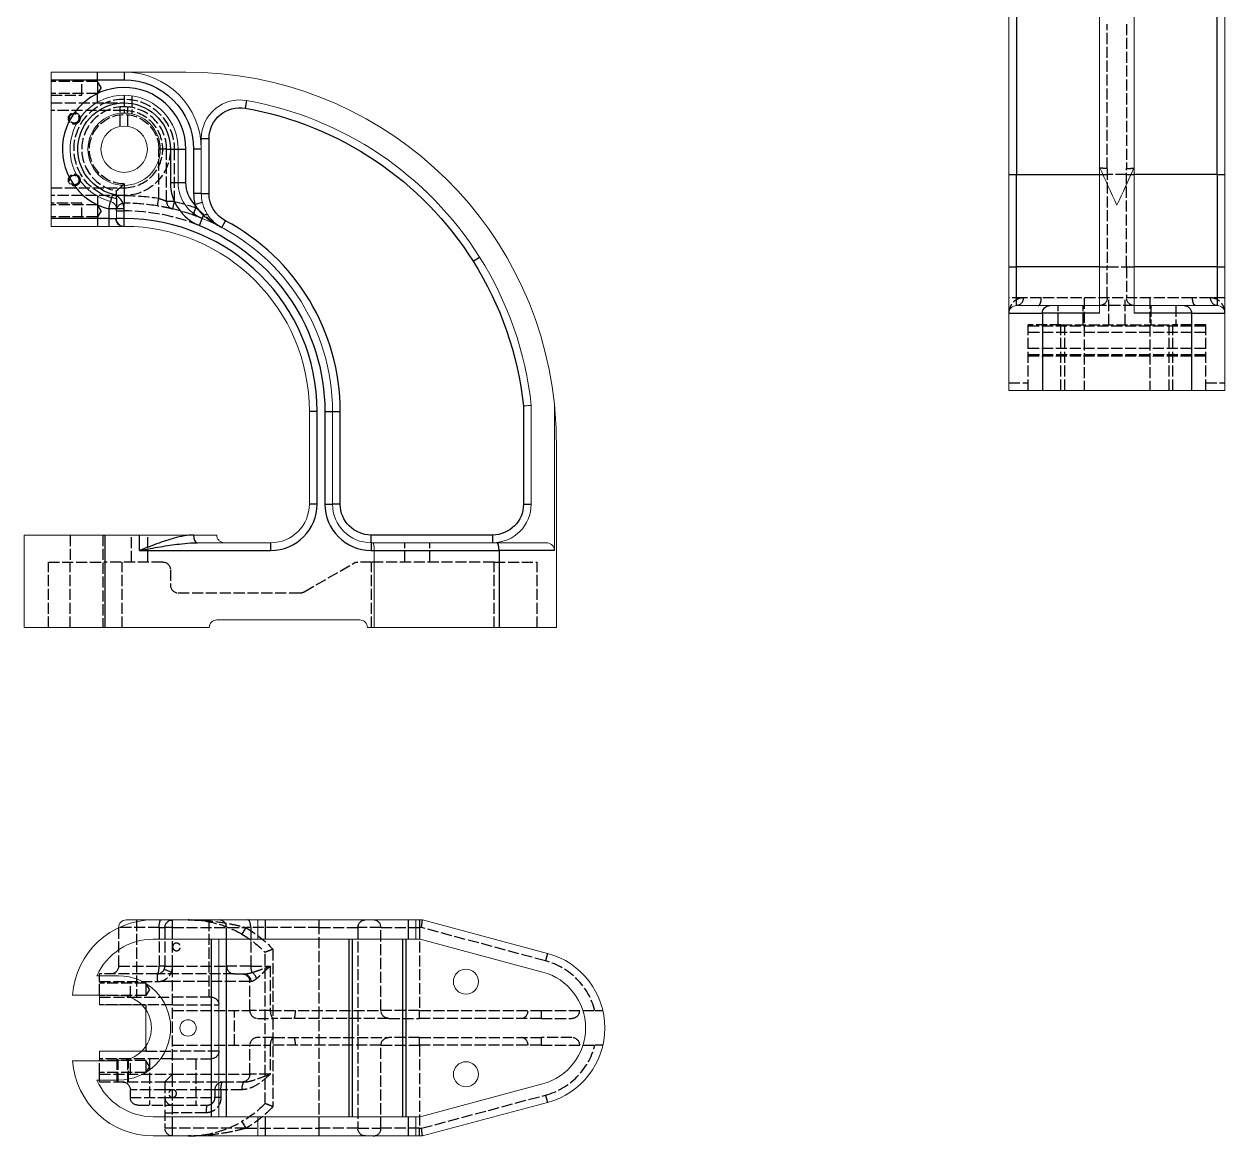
# Model space of a CAD drawing. Header units: millimetres. Extents: x -89 to 443, y 142 to 851.
# Drawn here: x -51.1 to 443, y 141.7 to 599.2 of the extents above; entities that cross this region are included whole.
import ezdxf

# ---------------------------------------------------------------- set-up
doc = ezdxf.new("R2010")
doc.units = ezdxf.units.MM
doc.linetypes.add('Dashed', pattern=[5.7, 4.56, -1.14])
doc.layers.add('Hidden (ANSI)', color=7, linetype='Dashed')
doc.layers.add('Visible Narrow (ANSI)', color=7, linetype='Continuous')
doc.layers.add('Hidden Narrow (ANSI)', color=7, linetype='Dashed', lineweight=25)
doc.layers.add('Visible (ANSI)', color=7, linetype='Continuous', lineweight=5)

msp = doc.modelspace()

# ---------------------------------------------------------------- linework, layer by layer
at = {"layer": 'Hidden (ANSI)'}
for p, q in [((394.57, 539.65), (394.57, 599.18)), ((402.49, 599.18), (402.49, 539.65)), ((-20.87, 575.56), (-20.87, 579.42)), ((-20.87, 575.56), (-39.97, 575.56)), ((-27.27, 569.89), (-27.27, 576.24)), ((-20.87, 575.56), (-20.87, 570.58)), ((-19.37, 573.07), (-20.87, 575.56)), ((-20.87, 570.58), (-39.97, 570.58)), ((-19.37, 573.07), (-20.87, 570.58)), ((-20.87, 566.72), (-20.87, 570.58)), ((-9.89, 569.89), (-9.89, 562.55)), ((-6.72, 569.66), (-6.72, 562.2)), ((-39.97, 566.72), (-9.89, 566.72)), ((-11.48, 557.07), (-11.48, 565.05)), ((-8.31, 557.07), (-8.31, 565.05)), ((7.56, 526.19), (7.56, 547.67)), ((394.57, 539.65), (394.57, 499.2)), ((402.49, 499.2), (402.49, 539.65)), ((-9.89, 528.62), (-39.97, 528.62)), ((-20.87, 524.76), (-39.97, 524.76)), ((-27.27, 519.09), (-27.27, 525.44)), ((-20.87, 528.62), (-20.87, 524.76)), ((-20.87, 524.76), (-20.87, 519.78)), ((-19.37, 522.27), (-20.87, 524.76)), ((-13.07, 527.29), (-13.07, 523.07)), ((-20.87, 519.78), (-39.97, 519.78)), ((-19.37, 522.27), (-20.87, 519.78)), ((-20.87, 519.78), (-20.87, 515.92)), ((394.57, 486.5), (394.57, 499.2)), ((402.49, 499.2), (402.49, 486.5)), ((360, 486.5), (354.08, 486.5)), ((367.42, 486.5), (360, 486.5)), ((429.64, 486.5), (367.42, 486.5)), ((385.03, 486.5), (385.03, 448.4)), ((395.16, 475.39), (395.16, 486.5)), ((401.89, 475.39), (401.89, 486.5)), ((412.02, 486.5), (412.02, 448.4)), ((437.05, 486.5), (429.64, 486.5)), ((442.98, 486.5), (437.05, 486.5)), ((374.32, 475.39), (374.32, 483.32)), ((384.63, 475.39), (384.63, 483.32)), ((405.67, 483.32), (391.39, 483.32)), ((412.42, 483.32), (412.42, 475.39)), ((422.73, 483.32), (422.73, 475.39)), ((362, 448.4), (362, 475.39)), ((375.51, 475.39), (362, 475.39)), ((375.51, 475.39), (421.54, 475.39)), ((377.11, 448.4), (377.11, 475.39)), ((419.95, 448.4), (419.95, 475.39)), ((435.05, 475.39), (421.54, 475.39)), ((435.05, 448.4), (435.05, 475.39)), ((362, 462.7), (435.05, 462.7)), ((354.08, 451.57), (362, 451.57)), ((435.05, 451.57), (442.98, 451.57)), ((-18.62, 388.92), (-18.62, 350.82)), ((-6.91, 377.81), (-6.91, 388.92)), ((-0.18, 377.81), (-0.18, 388.92)), ((105.6, 377.81), (105.6, 385.74)), ((115.91, 377.81), (115.91, 385.74)), ((-41.06, 377.81), (-17.84, 377.81)), ((-41.06, 350.82), (-41.06, 377.81)), ((5.98, 377.81), (-17.84, 377.81)), ((-10.7, 350.82), (-10.7, 377.81)), ((64.14, 365.54), (84.64, 377.38)), ((91.9, 377.81), (86.23, 377.81)), ((91.9, 350.82), (91.9, 377.81)), ((142.32, 377.81), (91.9, 377.81)), ((142.32, 377.81), (159.98, 377.81)), ((159.98, 350.82), (159.98, 377.81)), ((9.16, 374.63), (9.16, 368.29)), ((12.33, 365.12), (62.56, 365.12)), ((-12.18, 227.34), (-12.18, 211.5)), ((-4.83, 230.55), (-4.83, 198.8)), ((6.87, 227.38), (6.87, 211.5)), ((24.93, 230.55), (24.93, 198.8)), ((32.27, 222.63), (32.27, 227.38)), ((86.25, 227.38), (86.25, 144.83)), ((95.77, 193.24), (95.77, 227.38)), ((112.46, 227.38), (112.88, 230.55)), ((48.15, 154.99), (48.15, 217.21)), ((3.7, 208.33), (-20.02, 208.33)), ((-20.02, 205.15), (-20.02, 208.33)), ((35.45, 208.33), (3.7, 208.33)), ((35.45, 208.33), (39.18, 208.33)), ((-20.02, 199.6), (-20.02, 205.15)), ((-0.92, 204.47), (-20.02, 204.47)), ((-7.32, 198.8), (-7.32, 205.15)), ((-0.92, 204.47), (-0.92, 199.49)), ((0.57, 201.98), (-0.92, 204.47)), ((41.8, 193.24), (41.8, 205.15)), ((-0.92, 199.49), (-20.02, 199.49)), ((-7.32, 198.8), (10.05, 198.8)), ((0.57, 201.98), (-0.92, 199.49)), ((25.92, 198.8), (10.05, 198.8)), ((-2.59, 195.6), (-0.92, 195.6)), ((-0.92, 195.6), (-0.92, 193.55)), ((10.05, 193.24), (41.8, 193.24)), ((161.64, 193.24), (183.77, 193.24)), ((44.97, 190.06), (51.72, 190.06)), ((98.95, 190.06), (51.72, 190.06)), ((98.95, 190.06), (111.65, 190.06)), ((161.64, 190.06), (111.65, 190.06)), ((161.64, 190.06), (174.34, 190.06)), ((-0.92, 178.65), (-0.92, 176.58)), ((10.05, 178.96), (41.8, 178.96)), ((41.8, 167.05), (41.8, 178.96)), ((51.72, 182.14), (44.97, 182.14)), ((51.72, 182.14), (98.95, 182.14)), ((95.77, 144.83), (95.77, 178.96)), ((111.65, 182.14), (98.95, 182.14)), ((111.65, 182.14), (161.64, 182.14)), ((174.34, 182.14), (161.64, 182.14)), ((161.64, 178.96), (183.77, 178.96)), ((-12.48, 173.4), (-12.48, 163.88)), ((-8.52, 173.4), (-8.52, 163.88)), ((10.05, 173.4), (-7.32, 173.4)), ((-7.32, 167.05), (-7.32, 173.4)), ((-0.92, 176.58), (-2.62, 176.58)), ((0.51, 173.4), (0.51, 154.35)), ((10.05, 173.4), (25.92, 173.4)), ((19.59, 173.4), (19.59, 154.35)), ((-0.92, 172.72), (-20.02, 172.72)), ((-20.02, 167.05), (-20.02, 172.61)), ((-0.92, 172.72), (-0.92, 167.74)), ((0.57, 170.23), (-0.92, 172.72)), ((0.57, 170.23), (-0.92, 167.74)), ((-0.92, 167.74), (-20.02, 167.74)), ((-20.02, 163.88), (-20.02, 167.05)), ((-20.02, 163.88), (6.87, 163.88)), ((10.05, 167.05), (6.87, 163.88)), ((6.87, 163.88), (6.87, 144.83)), ((6.87, 163.88), (30.67, 163.88)), ((30.67, 163.88), (39.56, 163.88)), ((-7.4, 160.7), (-7.4, 157.53)), ((27.5, 157.53), (27.5, 160.7)), ((-4.23, 154.35), (10.05, 154.35)), ((10.05, 154.35), (24.32, 154.35)), ((112.88, 141.65), (112.46, 144.83))]:
    msp.add_line(p, q, dxfattribs=at)
for centre in [(-30.44, 560.37), (-30.44, 534.97)]:
    msp.add_circle(centre, 1.98, dxfattribs=at)
for centre, radius, start, end in [((-9.89, 547.67), 17.45, 90, 259.5166), ((-9.89, 547.67), 17.45, 0, 90), ((-9.89, 439.72), 85.72, 80.7599, 90), ((10.73, 526.19), 3.17, 180, 256.5852), ((-9.89, 439.72), 85.72, 70.615, 76.5852), ((12.33, 368.29), 3.17, 180, 270), ((62.56, 368.29), 3.17, 270, 300), ((29.1, 227.38), 3.18, 0, 90), ((92.6, 227.38), 3.17, 0, 90), ((3.7, 211.5), 3.17, 270, 336.9361), ((3.7, 211.5), 3.17, 336.9361, 0), ((35.45, 211.5), 3.18, 180, 270), ((44.97, 193.24), 3.17, 180, 270), ((174.34, 193.24), 3.17, 270, 0), ((44.97, 178.96), 3.18, 90, 180), ((174.34, 178.96), 3.18, 0, 90), ((10.05, 157.53), 3.17, 180, 270), ((92.6, 144.83), 3.18, 270, 0)]:
    msp.add_arc(centre, radius, start, end, dxfattribs=at)
at = {"layer": 'Hidden (ANSI)', "extrusion": (0, 0, -1)}
for centre, radius, start, end in [((9.89, 547.67), 19.05, 180, 270), ((9.89, 522.27), 3.17, 0, 90), ((-391.39, 486.5), 3.17, 180, 270), ((-405.67, 486.5), 3.18, 270, 0), ((-5.98, 374.63), 3.17, 90, 180), ((-86.23, 374.63), 3.17, 60, 90), ((-10.05, 227.38), 3.17, 0, 90), ((-89.42, 227.38), 3.17, 0, 90), ((-16.4, 186.1), 44.45, 119.9264, 135.5847), ((15.35, 211.5), 3.17, 180, 270), ((-38.62, 205.15), 3.18, 90, 180), ((-25.92, 195.63), 3.17, 90, 180), ((-98.95, 193.24), 3.18, 270, 360), ((-98.95, 178.96), 3.18, 0, 90), ((-25.92, 176.58), 3.17, 180, 270), ((10.58, 160.7), 3.17, 90, 180), ((-30.67, 160.7), 3.17, 0, 90), ((-38.62, 167.05), 3.17, 180, 270), ((4.23, 157.53), 3.17, 270, 0), ((-16.4, 186.1), 44.45, 224.4153, 240.0736), ((-10.05, 144.83), 3.17, 270, 0), ((-89.42, 144.83), 3.18, 270, 360)]:
    msp.add_arc(centre, radius, start, end, dxfattribs=at)
at = {"layer": 'Hidden (ANSI)'}
for points, knots in [([(394.57, 539.65), (394.57, 539.65), (394.57, 539.65), (394.57, 539.66), (394.54, 539.67), (394.46, 539.69), (394.39, 539.7), (394.15, 539.73), (393.91, 539.75), (393.32, 539.78), (392.98, 539.79), (392.21, 539.81), (391.8, 539.82), (391.39, 539.82)], [-0.5003496, -0.5003496, -0.5003496, -0.5003496, -0.499535, -0.499535, -0.4357447, -0.4357447, -0.3719619, -0.3719619, -0.2478212, -0.2478212, -0.1238643, -0.1238643, 0, 0, 0, 0]), ([(402.49, 539.65), (402.49, 539.65), (402.49, 539.65), (402.49, 539.66), (402.51, 539.67), (402.6, 539.69), (402.66, 539.7), (402.91, 539.73), (403.14, 539.75), (403.73, 539.78), (404.08, 539.79), (404.84, 539.81), (405.25, 539.82), (405.67, 539.82)], [-0.0008147, -0.0008147, -0.0008147, -0.0008147, 0, 0, 0.0637937, 0.0637937, 0.1275799, 0.1275799, 0.2517273, 0.2517273, 0.3756908, 0.3756908, 0.4995618, 0.4995618, 0.4995618, 0.4995618]), ([(-9.89, 533.39), (-9.9, 533.39), (-9.9, 533.38), (-9.96, 533.32), (-10.02, 533.26), (-10.17, 533.12), (-10.26, 533.03), (-10.66, 532.64), (-10.98, 532.34), (-11.59, 531.78), (-11.89, 531.52), (-12.36, 531.11), (-12.55, 530.95), (-12.84, 530.7), (-12.94, 530.61), (-13.05, 530.53), (-13.06, 530.52), (-13.07, 530.51)], [-0.5894239, -0.5894239, -0.5894239, -0.5894239, -0.5875107, -0.5875107, -0.563369, -0.563369, -0.5258142, -0.5258142, -0.3951937, -0.3951937, -0.2627816, -0.2627816, -0.1587218, -0.1587218, -0.0637775, -0.0637775, 0, 0, 0, 0]), ([(-13.07, 527.29), (-13.07, 527.69), (-13.07, 528.16), (-13.07, 528.89), (-13.07, 529.29), (-13.07, 529.85), (-13.07, 530.11), (-13.07, 530.42), (-13.07, 530.47), (-13.07, 530.51)], [0.4727132, 0.4727132, 0.4727132, 0.4727132, 0.5922503, 0.5922503, 0.7112389, 0.7112389, 0.8292214, 0.8292214, 0.9462005, 0.9462005, 0.9462005, 0.9462005]), ([(9.99, 523.1), (9.86, 523.14), (9.67, 523.18), (8.51, 523.45), (7.74, 523.61), (6.29, 523.9), (5.69, 524.02), (4.67, 524.2), (4.27, 524.27), (3.87, 524.33)], [0, 0, 0, 0, 0.355786, 0.355786, 0.676494, 0.676494, 0.876937, 0.876937, 1.002214, 1.002214, 1.002214, 1.002214]), ([(22.25, 519.19), (21.6, 519.45), (20.93, 519.71), (19.69, 520.18), (19.13, 520.38), (18.56, 520.58)], [-0.4163918, -0.4163918, -0.4163918, -0.4163918, -0.1866058, -0.1866058, 0, 0, 0, 0]), ([(366.15, 483.32), (366.15, 483.32), (366.15, 483.32), (366.25, 483.32), (366.34, 483.35), (366.52, 483.46), (366.61, 483.54), (366.85, 483.82), (366.98, 484.07), (367.2, 484.67), (367.28, 485.01), (367.39, 485.74), (367.42, 486.11), (367.42, 486.5)], [-0.0008579, -0.0008579, -0.0008579, -0.0008579, 0, 0, 0.0769876, 0.0769876, 0.1535582, 0.1535582, 0.2832408, 0.2832408, 0.4034061, 0.4034061, 0.5190462, 0.5190462, 0.5190462, 0.5190462]), ([(430.91, 483.32), (430.91, 483.32), (430.9, 483.32), (430.81, 483.32), (430.72, 483.35), (430.53, 483.46), (430.44, 483.54), (430.21, 483.82), (430.08, 484.07), (429.86, 484.67), (429.78, 485.01), (429.67, 485.74), (429.64, 486.11), (429.64, 486.5)], [-0.518613, -0.518613, -0.518613, -0.518613, -0.5177572, -0.5177572, -0.4409608, -0.4409608, -0.3645804, -0.3645804, -0.2352199, -0.2352199, -0.115353, -0.115353, 0, 0, 0, 0]), ([(38.58, 224.63), (37.71, 225.12), (36.82, 225.59), (34.5, 226.73), (33.04, 227.35), (29.22, 228.74), (26.83, 229.38), (21.75, 230.31), (19.07, 230.55), (16.4, 230.55)], [0, 0, 0, 0, 0.321579, 0.321579, 0.836105, 0.836105, 1.659347, 1.659347, 2.572631, 2.572631, 2.572631, 2.572631]), ([(10.05, 219.45), (10.05, 219.65), (10.09, 219.86), (10.25, 220.26), (10.37, 220.43), (10.66, 220.72), (10.83, 220.84), (11.23, 221), (11.44, 221.04), (11.84, 221.04), (12.05, 221), (12.44, 220.84), (12.62, 220.71), (12.9, 220.43), (13.02, 220.25), (13.18, 219.86), (13.22, 219.65), (13.22, 219.25), (13.18, 219.04), (13.02, 218.65), (12.9, 218.47), (12.62, 218.19), (12.44, 218.07), (12.05, 217.91), (11.84, 217.87), (11.44, 217.87), (11.23, 217.9), (10.83, 218.07), (10.66, 218.19), (10.37, 218.47), (10.25, 218.65), (10.09, 219.04), (10.05, 219.25), (10.05, 219.45)], [0, 0, 0, 0, 0.0598036, 0.0598036, 0.1196071, 0.1196071, 0.1795496, 0.1795496, 0.239492, 0.239492, 0.2999753, 0.2999753, 0.3604586, 0.3604586, 0.4203195, 0.4203195, 0.4801803, 0.4801803, 0.5400412, 0.5400412, 0.5999021, 0.5999021, 0.6603854, 0.6603854, 0.7208687, 0.7208687, 0.7808111, 0.7808111, 0.8407536, 0.8407536, 0.9005571, 0.9005571, 0.9603607, 0.9603607, 0.9603607, 0.9603607]), ([(51.32, 218.48), (51.32, 218.48), (51.32, 218.48), (51.08, 218.38), (50.84, 218.29), (50.37, 218.11), (50.15, 218.02), (49.57, 217.78), (49.23, 217.65), (48.7, 217.43), (48.49, 217.35), (48.22, 217.24), (48.18, 217.22), (48.15, 217.21)], [-0.0008579, -0.0008579, -0.0008579, -0.0008579, 0, 0, 0.0769876, 0.0769876, 0.1535582, 0.1535582, 0.2832408, 0.2832408, 0.4034061, 0.4034061, 0.5190462, 0.5190462, 0.5190462, 0.5190462]), ([(183.77, 193.24), (184.18, 193.24), (184.66, 193.24), (185.41, 193.24), (185.81, 193.24), (186.38, 193.24), (186.64, 193.24), (186.94, 193.24), (187, 193.24), (187.04, 193.24)], [1.4348257, 1.4348257, 1.4348257, 1.4348257, 1.5572655, 1.5572655, 1.6774774, 1.6774774, 1.7955495, 1.7955495, 1.9120596, 1.9120596, 1.9120596, 1.9120596]), ([(187.04, 178.96), (187, 178.96), (186.94, 178.96), (186.64, 178.96), (186.38, 178.96), (185.81, 178.96), (185.41, 178.96), (184.66, 178.96), (184.18, 178.96), (183.77, 178.96)], [0, 0, 0, 0, 0.1165101, 0.1165101, 0.2345822, 0.2345822, 0.3547941, 0.3547941, 0.4772339, 0.4772339, 0.4772339, 0.4772339]), ([(11.64, 159.11), (11.64, 158.92), (11.6, 158.7), (11.44, 158.31), (11.31, 158.13), (11.03, 157.85), (10.85, 157.73), (10.46, 157.57), (10.25, 157.53), (9.85, 157.53), (9.64, 157.57), (9.25, 157.73), (9.07, 157.85), (8.79, 158.13), (8.66, 158.31), (8.5, 158.7), (8.46, 158.92), (8.46, 159.31), (8.5, 159.53), (8.66, 159.92), (8.79, 160.1), (9.07, 160.38), (9.25, 160.5), (9.64, 160.66), (9.85, 160.7), (10.25, 160.7), (10.46, 160.66), (10.85, 160.5), (11.03, 160.38), (11.31, 160.1), (11.44, 159.92), (11.6, 159.53), (11.64, 159.31), (11.64, 159.11)], [0, 0, 0, 0, 0.0599198, 0.0599198, 0.1198396, 0.1198396, 0.1797578, 0.1797578, 0.239676, 0.239676, 0.2995942, 0.2995942, 0.3595124, 0.3595124, 0.4194322, 0.4194322, 0.479352, 0.479352, 0.5392718, 0.5392718, 0.5991916, 0.5991916, 0.6591098, 0.6591098, 0.719028, 0.719028, 0.7789462, 0.7789462, 0.8388645, 0.8388645, 0.8987843, 0.8987843, 0.9587041, 0.9587041, 0.9587041, 0.9587041]), ([(24.32, 154.35), (24.53, 154.35), (24.74, 154.37), (25.27, 154.48), (25.58, 154.59), (26.33, 155.01), (26.73, 155.39), (27.33, 156.34), (27.5, 156.93), (27.5, 157.53)], [-1.002214, -1.002214, -1.002214, -1.002214, -0.876937, -0.876937, -0.676494, -0.676494, -0.355786, -0.355786, 0, 0, 0, 0]), ([(51.32, 153.72), (51.32, 153.72), (51.32, 153.73), (51.08, 153.82), (50.84, 153.91), (50.37, 154.1), (50.15, 154.19), (49.57, 154.42), (49.23, 154.55), (48.7, 154.77), (48.49, 154.85), (48.22, 154.97), (48.18, 154.98), (48.15, 154.99)], [-0.518613, -0.518613, -0.518613, -0.518613, -0.5177572, -0.5177572, -0.4409608, -0.4409608, -0.3645804, -0.3645804, -0.2352199, -0.2352199, -0.115353, -0.115353, 0, 0, 0, 0]), ([(16.4, 141.65), (19.07, 141.65), (21.75, 141.89), (26.83, 142.82), (29.22, 143.47), (33.04, 144.85), (34.5, 145.47), (36.82, 146.61), (37.71, 147.08), (38.58, 147.58)], [-0.002825, -0.002825, -0.002825, -0.002825, 0.910459, 0.910459, 1.733701, 1.733701, 2.248227, 2.248227, 2.569806, 2.569806, 2.569806, 2.569806])]:
    msp.add_open_spline(points, degree=3, knots=knots, dxfattribs=at)
at = {"layer": 'Hidden Narrow (ANSI)'}
for p, q in [((-39.97, 569.89), (-27.27, 569.89)), ((-9.89, 563.54), (-39.97, 563.54)), ((7.56, 547.67), (4.38, 547.67)), ((4.38, 527.46), (4.38, 547.67)), ((7.56, 547.67), (9.16, 547.67)), ((10.73, 547.67), (10.73, 526.19)), ((391.39, 537.3), (394.57, 537.3)), ((402.49, 537.3), (394.57, 537.3)), ((402.49, 537.3), (405.67, 537.3)), ((-39.97, 531.79), (-9.89, 531.79)), ((-9.89, 533.39), (-9.89, 531.79)), ((-9.89, 531.79), (-9.89, 528.62)), ((-27.27, 525.44), (-39.97, 525.44)), ((-9.89, 528.62), (-9.89, 525.44)), ((-9.89, 523.07), (-9.89, 525.44)), ((3.87, 524.33), (4.38, 527.46)), ((10.73, 526.19), (7.56, 526.19)), ((10.73, 526.19), (9.99, 523.1)), ((-13.07, 522.27), (-9.89, 522.27)), ((18.56, 520.58), (19.61, 523.58)), ((391.39, 499.2), (394.57, 499.2)), ((394.57, 499.2), (402.49, 499.2)), ((402.49, 499.2), (405.67, 499.2)), ((362, 474.96), (435.05, 474.96)), ((375.51, 448.4), (375.51, 475.39)), ((421.54, 448.4), (421.54, 475.39)), ((435.05, 472.21), (362, 472.21)), ((362, 465.87), (435.05, 465.87)), ((435.05, 463.12), (362, 463.12)), ((-32.12, 388.92), (-32.12, 377.81)), ((-32.12, 350.82), (-32.12, 377.81)), ((142.32, 350.82), (142.32, 377.81)), ((4.49, 227.38), (-12.1, 227.38)), ((4.49, 227.38), (6.87, 227.38)), ((4.49, 227.38), (4.49, 211.5)), ((10.05, 227.38), (6.87, 227.38)), ((10.05, 227.38), (10.05, 230.55)), ((10.05, 227.38), (40.16, 227.38)), ((10.05, 211.5), (10.05, 227.38)), ((40.16, 227.38), (38.58, 224.63)), ((70.37, 227.38), (40.16, 227.38)), ((42.2, 227.38), (42.2, 211.5)), ((70.37, 227.38), (70.37, 230.55)), ((70.37, 227.38), (86.25, 227.38)), ((70.37, 144.83), (70.37, 227.38)), ((95.77, 227.38), (86.25, 227.38)), ((95.77, 227.38), (111.65, 227.38)), ((111.65, 230.55), (111.65, 227.38)), ((112.46, 227.38), (111.65, 227.38)), ((111.65, 227.38), (111.65, 193.24)), ((163.5, 213.7), (112.46, 227.38)), ((51.32, 218.48), (51.32, 153.72)), ((164.32, 216.77), (163.5, 213.7)), ((-12.18, 211.5), (4.49, 211.5)), ((3.7, 208.33), (3.7, 205.15)), ((6.87, 211.5), (4.49, 211.5)), ((6.62, 210.26), (9.54, 209.01)), ((6.87, 211.5), (10.05, 211.5)), ((10.05, 167.05), (10.05, 211.5)), ((10.05, 211.5), (32.27, 211.5)), ((42.2, 211.5), (32.27, 211.5)), ((42.2, 211.5), (50.23, 211.5)), ((50.23, 211.5), (50.23, 193.24)), ((-20.02, 205.15), (3.7, 205.15)), ((10.05, 205.15), (3.7, 205.15)), ((41.8, 205.15), (10.05, 205.15)), ((-20.02, 198.8), (-7.32, 198.8)), ((10.05, 195.63), (-20.02, 195.63)), ((10.05, 195.63), (29.1, 195.63)), ((35.45, 178.96), (35.45, 193.24)), ((50.23, 193.24), (41.8, 193.24)), ((50.23, 193.24), (95.77, 193.24)), ((111.65, 193.24), (95.77, 193.24)), ((111.65, 190.06), (111.65, 193.24)), ((111.65, 193.24), (161.64, 193.24)), ((161.64, 193.24), (161.64, 190.06)), ((41.8, 178.96), (50.23, 178.96)), ((95.77, 178.96), (50.23, 178.96)), ((50.23, 178.96), (50.23, 167.05)), ((95.77, 178.96), (111.65, 178.96)), ((111.65, 178.96), (111.65, 182.14)), ((161.64, 178.96), (111.65, 178.96)), ((111.65, 178.96), (111.65, 144.83)), ((161.64, 182.14), (161.64, 178.96)), ((-7.32, 173.4), (-20.02, 173.4)), ((-12.91, 173.4), (-12.91, 163.88)), ((-8.09, 163.88), (-8.09, 173.4)), ((-0.92, 176.58), (10.05, 176.58)), ((29.1, 176.58), (10.05, 176.58)), ((-20.02, 167.05), (10.05, 167.05)), ((10.05, 167.05), (41.8, 167.05)), ((10.05, 144.83), (10.05, 167.05)), ((50.23, 167.05), (41.8, 167.05)), ((6.87, 160.7), (-7.4, 160.7)), ((10.05, 160.7), (6.87, 160.7)), ((27.5, 160.7), (10.05, 160.7)), ((29.94, 160.7), (27.5, 160.7)), ((29.94, 160.7), (29.94, 157.53)), ((38.5, 160.7), (29.94, 160.7)), ((112.46, 144.83), (163.5, 158.5)), ((163.5, 158.5), (164.32, 155.43)), ((-7.4, 157.53), (6.87, 157.53)), ((6.87, 157.53), (10.05, 157.53)), ((10.05, 157.53), (27.5, 157.53)), ((29.94, 157.53), (27.5, 157.53)), ((6.87, 151.18), (10.05, 151.18)), ((23.81, 151.18), (10.05, 151.18)), ((10.05, 144.83), (6.87, 144.83)), ((40.16, 144.83), (10.05, 144.83)), ((10.05, 141.65), (10.05, 144.83)), ((38.58, 147.58), (40.16, 144.83)), ((40.16, 144.83), (70.37, 144.83)), ((70.37, 141.65), (70.37, 144.83)), ((86.25, 144.83), (70.37, 144.83)), ((86.25, 144.83), (95.77, 144.83)), ((111.65, 144.83), (95.77, 144.83)), ((111.65, 141.65), (111.65, 144.83)), ((111.65, 144.83), (112.46, 144.83))]:
    msp.add_line(p, q, dxfattribs=at)
at = {"layer": 'Hidden Narrow (ANSI)', "ltscale": 0.013415}
msp.add_line((41.8, 205.15), (42.26, 205.15), dxfattribs=at)
at = {"layer": 'Hidden Narrow (ANSI)'}
for centre in [(-30.44, 560.37), (-30.44, 534.97)]:
    msp.add_circle(centre, 2.41, dxfattribs=at)
at = {"layer": 'Hidden Narrow (ANSI)', "extrusion": (0, 0, -1)}
for centre, radius, start, end in [((9.89, 547.67), 20.62, 278.8554, 180), ((9.89, 547.67), 14.27, 270, 180), ((9.89, 439.72), 88.9, 90, 99.2401), ((9.89, 439.72), 88.9, 103.4148, 109.385), ((-37.73, 529.46), 19.05, 342.0018, 346.1916), ((-16.4, 186.1), 47.62, 119.9264, 137.1666), ((-16.4, 186.1), 47.63, 222.8334, 240.0736)]:
    msp.add_arc(centre, radius, start, end, dxfattribs=at)
at = {"layer": 'Hidden Narrow (ANSI)'}
for centre, radius, start, end in [((-9.89, 547.67), 15.87, 270, 90), ((-9.89, 439.72), 82.55, 67.9757, 90), ((156.1, 186.1), 28.58, 14.4644, 75), ((3.7, 211.5), 6.35, 336.9361, 0), ((156.1, 186.1), 28.58, 285, 345.5356)]:
    msp.add_arc(centre, radius, start, end, dxfattribs=at)
at = {"layer": 'Hidden Narrow (ANSI)', "extrusion": (0, 0, -1)}
for centre, major_axis, ratio, start_param, end_param in [((357.25, 486.5), (0, -3.18), 0.866667, 4.712389, 6.283185), ((439.8, 486.5), (0, -3.18), 0.866667, 0, 1.570796), ((5.29, 227.38), (0, 3.18), 0.25, 4.712389, 6.283185), ((39.18, 205.15), (0, 3.18), 0.971099, 0, 1.570796), ((59.9, 193.24), (0, -3.18), 0.175, 4.712389, 6.283185), ((59.9, 178.96), (0, 3.17), 0.175, 0, 1.570796), ((30.67, 160.7), (0, 3.17), 0.232, 4.712389, 6.283185)]:
    msp.add_ellipse(centre, major_axis=major_axis, ratio=ratio, start_param=start_param, end_param=end_param, dxfattribs=at)
at = {"layer": 'Hidden Narrow (ANSI)'}
for centre, major_axis, ratio, start_param, end_param in [((41.01, 227.38), (0, 3.18), 0.375, 4.712389, 6.283185), ((3.7, 211.5), (0, -3.18), 0.25, 0, 1.570796), ((43.39, 211.5), (0, -3.18), 0.375, 4.712389, 5.652994), ((41.98, 206.37), (-1.84, 2.59), 0.764268, 4.216051, 5.272678), ((51.72, 193.24), (0, -3.18), 0.46875, 4.712389, 6.283185), ((153.58, 193.24), (0, -3.17), 0.845587, 0, 1.570796), ((51.72, 178.96), (0, 3.18), 0.46875, 0, 1.570796), ((153.58, 178.96), (0, 3.18), 0.845587, 4.712389, 6.283185), ((39.56, 160.7), (0, 3.18), 0.331914, 0, 1.570796), ((24.32, 151.18), (0, 3.17), 0.160571, 0, 1.570796)]:
    msp.add_ellipse(centre, major_axis=major_axis, ratio=ratio, start_param=start_param, end_param=end_param, dxfattribs=at)
for points, knots in [([(4.38, 527.46), (4.59, 527.4), (4.79, 527.33), (5.32, 527.14), (5.64, 527.02), (6.39, 526.72), (6.79, 526.55), (7.39, 526.28), (7.49, 526.23), (7.56, 526.19)], [-1.002214, -1.002214, -1.002214, -1.002214, -0.876937, -0.876937, -0.676494, -0.676494, -0.355786, -0.355786, 0, 0, 0, 0]), ([(19.61, 523.58), (19.97, 523.3), (20.33, 522.99), (21.3, 522.17), (21.91, 521.62), (23.58, 520.17), (24.67, 519.21), (27.24, 517.26), (28.73, 516.27), (30.29, 515.44)], [0, 0, 0, 0, 0.186606, 0.186606, 0.485175, 0.485175, 0.962886, 0.962886, 1.492846, 1.492846, 1.492846, 1.492846]), ([(360, 486.5), (359.51, 486.5), (359.04, 486.43), (357.9, 486.13), (357.28, 485.83), (355.89, 484.85), (355.25, 484.07), (354.32, 482.24), (354.08, 481.19), (354.08, 480.15)], [0, 0, 0, 0, 0.321579, 0.321579, 0.836105, 0.836105, 1.659347, 1.659347, 2.572631, 2.572631, 2.572631, 2.572631]), ([(442.98, 480.15), (442.98, 481.19), (442.74, 482.24), (441.81, 484.07), (441.16, 484.85), (439.78, 485.83), (439.16, 486.13), (438.02, 486.43), (437.55, 486.5), (437.05, 486.5)], [-0.002825, -0.002825, -0.002825, -0.002825, 0.910459, 0.910459, 1.733701, 1.733701, 2.248227, 2.248227, 2.569806, 2.569806, 2.569806, 2.569806]), ([(16.4, 230.55), (19.26, 230.55), (22.13, 230.42), (27.57, 229.92), (30.14, 229.58), (34.23, 228.84), (35.79, 228.51), (38.28, 227.9), (39.23, 227.64), (40.16, 227.38)], [-2.572631, -2.572631, -2.572631, -2.572631, -1.659347, -1.659347, -0.836105, -0.836105, -0.321579, -0.321579, 0, 0, 0, 0]), ([(3.7, 205.15), (4.14, 205.15), (4.58, 205.2), (5.4, 205.37), (5.78, 205.49), (6.37, 205.73), (6.59, 205.84), (6.94, 206.04), (7.07, 206.12), (7.46, 206.38), (7.71, 206.57), (8.3, 207.1), (8.63, 207.47), (9.16, 208.24), (9.37, 208.62), (9.54, 209.01)], [0, 0, 0, 0, 0.1308465, 0.1308465, 0.2487927, 0.2487927, 0.322509, 0.322509, 0.3685817, 0.3685817, 0.4607271, 0.4607271, 0.6081598, 0.6081598, 0.7371634, 0.7371634, 0.7371634, 0.7371634]), ([(39.18, 208.33), (39.53, 208.33), (39.91, 208.35), (40.68, 208.44), (41.06, 208.5), (41.71, 208.65), (41.96, 208.71), (42.37, 208.83), (42.53, 208.88), (42.69, 208.94)], [-0.7024425, -0.7024425, -0.7024425, -0.7024425, -0.4530754, -0.4530754, -0.2282938, -0.2282938, -0.0878053, -0.0878053, 0, 0, 0, 0]), ([(42.69, 208.94), (43.08, 209.05), (43.49, 209.18), (44.29, 209.44), (44.68, 209.57), (45.32, 209.78), (45.57, 209.87), (45.98, 210.01), (46.13, 210.06), (46.61, 210.23), (46.93, 210.34), (47.77, 210.64), (48.3, 210.82), (49.29, 211.17), (49.76, 211.34), (50.23, 211.5)], [-1.03825, -1.03825, -1.03825, -1.03825, -0.852301, -0.852301, -0.684686, -0.684686, -0.579926, -0.579926, -0.514451, -0.514451, -0.383501, -0.383501, -0.173982, -0.173982, 0.009348, 0.009348, 0.009348, 0.009348]), ([(50.23, 211.5), (49.85, 211.17), (49.48, 210.84), (48.7, 210.14), (48.3, 209.77), (47.66, 209.18), (47.42, 208.95), (47.07, 208.62), (46.95, 208.51), (46.65, 208.23), (46.47, 208.06), (46, 207.63), (45.72, 207.37), (45.16, 206.86), (44.87, 206.6), (44.6, 206.37)], [-0.009348, -0.009348, -0.009348, -0.009348, 0.173982, 0.173982, 0.383501, 0.383501, 0.514451, 0.514451, 0.579926, 0.579926, 0.684686, 0.684686, 0.852301, 0.852301, 1.03825, 1.03825, 1.03825, 1.03825]), ([(44.6, 206.37), (44.47, 206.26), (44.34, 206.16), (44.02, 205.92), (43.83, 205.79), (43.37, 205.51), (43.11, 205.38), (42.63, 205.2), (42.42, 205.15), (42.26, 205.15)], [0, 0, 0, 0, 0.0878053, 0.0878053, 0.2282938, 0.2282938, 0.4530754, 0.4530754, 0.7024425, 0.7024425, 0.7024425, 0.7024425]), ([(50.23, 167.05), (49.03, 165.99), (47.8, 164.9), (45.32, 163.06), (44.09, 162.28), (41.95, 161.32), (41.08, 161.03), (39.63, 160.76), (39.07, 160.7), (38.5, 160.7)], [-1.492846, -1.492846, -1.492846, -1.492846, -0.962886, -0.962886, -0.485175, -0.485175, -0.186606, -0.186606, 0, 0, 0, 0]), ([(39.56, 163.88), (39.91, 163.88), (40.27, 163.91), (41.24, 164.04), (41.86, 164.19), (43.52, 164.66), (44.62, 165.06), (47.18, 165.98), (48.68, 166.52), (50.23, 167.05)], [0, 0, 0, 0, 0.186606, 0.186606, 0.485175, 0.485175, 0.962886, 0.962886, 1.492846, 1.492846, 1.492846, 1.492846]), ([(29.94, 157.53), (29.94, 156.34), (29.61, 155.16), (28.45, 153.25), (27.69, 152.5), (26.23, 151.66), (25.63, 151.43), (24.61, 151.22), (24.21, 151.18), (23.81, 151.18)], [0, 0, 0, 0, 0.355786, 0.355786, 0.676494, 0.676494, 0.876937, 0.876937, 1.002214, 1.002214, 1.002214, 1.002214]), ([(40.16, 144.83), (39.23, 144.56), (38.28, 144.31), (35.79, 143.7), (34.23, 143.37), (30.14, 142.63), (27.57, 142.28), (22.13, 141.78), (19.26, 141.65), (16.4, 141.65)], [-2.569806, -2.569806, -2.569806, -2.569806, -2.248227, -2.248227, -1.733701, -1.733701, -0.910459, -0.910459, 0.002825, 0.002825, 0.002825, 0.002825])]:
    msp.add_open_spline(points, degree=3, knots=knots, dxfattribs=at)
at = {"layer": 'Visible (ANSI)'}
for p, q in [((391.39, 540.32), (391.39, 677)), ((405.67, 677), (405.67, 540.32)), ((442.98, 619.85), (442.98, 537.3)), ((354.08, 537.3), (354.08, 613.83)), ((-9.89, 579.42), (-39.97, 579.42)), ((-39.97, 576.24), (-39.97, 579.42)), ((-9.89, 579.42), (15.51, 579.42)), ((-39.97, 519.09), (-39.97, 576.24)), ((21.86, 552.06), (21.86, 547.67)), ((12.33, 533.9), (12.33, 547.67)), ((21.86, 529.46), (21.86, 547.67)), ((391.39, 480.15), (391.39, 540.32)), ((405.67, 540.32), (405.67, 480.15)), ((354.08, 537.3), (354.08, 499.2)), ((442.98, 499.2), (442.98, 537.3)), ((-39.97, 515.92), (-39.97, 519.09)), ((-13.07, 523.07), (-13.07, 519.09)), ((-39.97, 515.92), (-16.24, 515.92)), ((-10.4, 515.92), (-9.89, 515.92)), ((354.08, 499.2), (354.08, 480.15)), ((442.98, 480.15), (442.98, 499.2)), ((354.08, 480.15), (354.08, 448.4)), ((370.93, 483.32), (357.25, 483.32)), ((370.93, 483.32), (391.39, 483.32)), ((405.67, 483.32), (426.13, 483.32)), ((439.8, 483.32), (426.13, 483.32)), ((442.98, 448.4), (442.98, 480.15)), ((354.08, 448.4), (367.86, 448.4)), ((429.2, 448.4), (367.86, 448.4)), ((429.2, 448.4), (442.98, 448.4)), ((66.31, 439.72), (66.31, 401.62)), ((75.83, 401.62), (75.83, 439.72)), ((157.57, 442.23), (157.57, 401.62)), ((167.09, 382.57), (167.09, 442.74)), ((167.91, 427.02), (167.91, 350.82)), ((-51.08, 388.92), (-17.84, 388.92)), ((-51.08, 388.92), (-51.08, 350.82)), ((-17.84, 388.92), (-3.54, 388.92)), ((18.63, 388.92), (-3.54, 388.92)), ((28.21, 388.92), (18.63, 388.92)), ((50.43, 385.74), (20.22, 385.74)), ((92.52, 385.74), (91.71, 385.74)), ((143.55, 385.74), (92.52, 385.74)), ((143.55, 385.74), (163.83, 385.74)), ((92.94, 382.57), (92.94, 350.82)), ((-17.84, 350.82), (-51.08, 350.82)), ((25.12, 350.82), (-17.84, 350.82)), ((28.29, 353.99), (87.02, 353.99)), ((92.94, 350.82), (90.19, 350.82)), ((92.94, 350.82), (144.37, 350.82)), ((167.91, 350.82), (144.37, 350.82)), ((-12.18, 227.38), (-12.18, 227.34)), ((-9, 230.55), (2.1, 230.55)), ((45.06, 230.55), (2.1, 230.55)), ((48.23, 230.55), (45.06, 230.55)), ((45.06, 222.63), (45.06, 230.55)), ((48.23, 230.55), (106.96, 230.55)), ((110.13, 230.55), (106.96, 230.55)), ((110.13, 230.55), (110.13, 222.63)), ((112.88, 230.55), (110.13, 230.55)), ((112.88, 230.55), (164.32, 216.77)), ((2.1, 222.63), (45.06, 222.63)), ((29.1, 222.63), (29.1, 149.58)), ((45.06, 222.63), (48.23, 222.63)), ((106.96, 222.63), (48.23, 222.63)), ((106.96, 222.63), (110.13, 222.63)), ((110.13, 222.63), (111.84, 222.63)), ((111.84, 222.63), (162.27, 209.12)), ((-12.18, 207.52), (-21.12, 207.52)), ((-31.14, 199.6), (-12.18, 199.6)), ((-20.02, 195.6), (-20.02, 199.6)), ((-20.02, 195.6), (-2.59, 195.6)), ((-0.92, 193.55), (-0.92, 178.65)), ((-20.02, 172.61), (-20.02, 176.58)), ((-2.62, 176.58), (-20.02, 176.58)), ((-12.18, 172.61), (-31.14, 172.61)), ((-21.12, 164.68), (-12.18, 164.68)), ((162.27, 163.09), (111.84, 149.58)), ((164.32, 155.43), (112.88, 141.65)), ((45.06, 149.58), (2.1, 149.58)), ((48.23, 149.58), (45.06, 149.58)), ((45.06, 141.65), (45.06, 149.58)), ((48.23, 149.58), (106.96, 149.58)), ((110.13, 149.58), (106.96, 149.58)), ((110.13, 149.58), (110.13, 141.65)), ((111.84, 149.58), (110.13, 149.58)), ((45.06, 141.65), (2.1, 141.65)), ((45.06, 141.65), (48.23, 141.65)), ((106.96, 141.65), (48.23, 141.65)), ((106.96, 141.65), (110.13, 141.65)), ((112.88, 141.65), (110.13, 141.65))]:
    msp.add_line(p, q, dxfattribs=at)
for centre, radius in [((-9.89, 547.67), 14.88), ((-9.89, 547.67), 9.54), ((130.7, 205.15), 5.16), ((16.4, 186.1), 3.37), ((130.7, 167.05), 5.16)]:
    msp.add_circle(centre, radius, dxfattribs=at)
for centre, radius, start, end in [((-9.89, 547.67), 31.75, 0, 90), ((-9.89, 547.67), 22.23, 0, 255.5225), ((37.73, 552.06), 15.88, 79.9213, 180), ((-9.89, 519.09), 3.18, 180, 270), ((-9.89, 439.72), 85.72, 0, 67.9757), ((357.25, 480.15), 3.17, 90, 180), ((439.8, 480.15), 3.18, 0, 90), ((141.69, 401.62), 15.87, 270, 0), ((28.29, 350.82), 3.17, 90, 180), ((87.02, 350.82), 3.17, 0, 90), ((-12.18, 186.1), 21.42, 270, 90)]:
    msp.add_arc(centre, radius, start, end, dxfattribs=at)
at = {"layer": 'Visible (ANSI)', "extrusion": (0, 0, -1)}
for centre, radius, start, end in [((-15.51, 427.02), 152.4, 90, 174.0805), ((-15.51, 427.02), 142.88, 100.0787, 147.7349), ((-28.21, 533.9), 15.88, 292.0243, 0), ((-37.73, 529.46), 15.88, 346.1916, 0), ((16.24, 523.07), 3.18, 104.4775, 180), ((9.89, 439.72), 76.2, 90, 180), ((-15.51, 427.02), 142.88, 147.735, 173.8862), ((-50.43, 401.62), 15.88, 180, 270), ((-91.71, 401.62), 15.88, 270, 0), ((-2.1, 197.23), 33.32, 4.0757, 90), ((9, 227.38), 3.17, 0, 90), ((-2.1, 197.23), 25.4, 23.9068, 90), ((-156.1, 186.1), 31.75, 105, 255), ((-156.1, 186.1), 23.83, 105, 255), ((12.18, 186.1), 13.49, 90, 270), ((-2.1, 174.98), 33.32, 270, 355.9243), ((-2.1, 174.98), 25.4, 270, 336.0932)]:
    msp.add_arc(centre, radius, start, end, dxfattribs=at)
msp.add_ellipse((92.52, 382.57), major_axis=(0, 3.17), ratio=0.131652, start_param=0, end_param=1.570796, dxfattribs=at)
at = {"layer": 'Visible (ANSI)'}
for points in [[(398.53, 524.6), (396.19, 529.72), (393.79, 534.99), (391.39, 540.32)], [(405.67, 540.32), (403.27, 534.99), (400.87, 529.72), (398.53, 524.6)], [(167.91, 427.02), (167.91, 432.14), (167.65, 437.41), (167.09, 442.74)]]:
    msp.add_open_spline(points, degree=3, dxfattribs=at)
for points, knots in [([(24.66, 520.46), (24.53, 520.65), (24.4, 520.84), (24.08, 521.35), (23.89, 521.68), (23.43, 522.55), (23.17, 523.11), (22.69, 524.34), (22.48, 525), (22.32, 525.68)], [0, 0, 0, 0, 0.0878053, 0.0878053, 0.2282938, 0.2282938, 0.4530754, 0.4530754, 0.7024425, 0.7024425, 0.7024425, 0.7024425]), ([(30.29, 515.44), (29.91, 515.64), (29.54, 515.86), (28.76, 516.36), (28.36, 516.64), (27.72, 517.14), (27.48, 517.34), (27.12, 517.65), (27.01, 517.76), (26.71, 518.04), (26.52, 518.22), (26.06, 518.7), (25.78, 519.01), (25.21, 519.69), (24.93, 520.07), (24.66, 520.46)], [-0.009348, -0.009348, -0.009348, -0.009348, 0.173982, 0.173982, 0.383501, 0.383501, 0.514451, 0.514451, 0.579926, 0.579926, 0.684686, 0.684686, 0.852301, 0.852301, 1.03825, 1.03825, 1.03825, 1.03825]), ([(-16.24, 515.92), (-15.81, 515.92), (-15.37, 515.92), (-14.55, 515.92), (-14.17, 515.92), (-13.58, 515.92), (-13.35, 515.92), (-13, 515.92), (-12.87, 515.92), (-12.48, 515.92), (-12.24, 515.92), (-11.64, 515.92), (-11.31, 515.92), (-10.78, 515.92), (-10.57, 515.92), (-10.4, 515.92)], [0, 0, 0, 0, 0.1308465, 0.1308465, 0.2487927, 0.2487927, 0.322509, 0.322509, 0.3685817, 0.3685817, 0.4607271, 0.4607271, 0.6081598, 0.6081598, 0.7371634, 0.7371634, 0.7371634, 0.7371634]), ([(154.39, 442.06), (154.4, 442.06), (154.4, 442.06), (154.61, 442.08), (154.83, 442.09), (155.24, 442.11), (155.45, 442.12), (156.02, 442.15), (156.37, 442.17), (156.95, 442.2), (157.17, 442.21), (157.49, 442.23), (157.54, 442.23), (157.57, 442.23)], [-0.5003496, -0.5003496, -0.5003496, -0.5003496, -0.499535, -0.499535, -0.4357447, -0.4357447, -0.3719619, -0.3719619, -0.2478212, -0.2478212, -0.1238643, -0.1238643, 0, 0, 0, 0]), ([(31.38, 385.74), (31.38, 385.74), (31.38, 385.74), (31.13, 385.74), (30.9, 385.77), (30.43, 385.88), (30.2, 385.96), (29.62, 386.24), (29.29, 386.49), (28.76, 387.09), (28.55, 387.43), (28.28, 388.15), (28.21, 388.53), (28.21, 388.92)], [-0.0008579, -0.0008579, -0.0008579, -0.0008579, 0, 0, 0.0769876, 0.0769876, 0.1535582, 0.1535582, 0.2832408, 0.2832408, 0.4034061, 0.4034061, 0.5190462, 0.5190462, 0.5190462, 0.5190462]), ([(163.83, 385.74), (164.23, 385.74), (164.71, 385.65), (165.46, 385.34), (165.87, 385.08), (166.43, 384.52), (166.7, 384.13), (167, 383.41), (167.09, 382.96), (167.09, 382.57)], [1.4348257, 1.4348257, 1.4348257, 1.4348257, 1.5572655, 1.5572655, 1.6774774, 1.6774774, 1.7955495, 1.7955495, 1.9120596, 1.9120596, 1.9120596, 1.9120596])]:
    msp.add_open_spline(points, degree=3, knots=knots, dxfattribs=at)
at = {"layer": 'Visible Narrow (ANSI)'}
for p, q in [((439.8, 537.3), (439.8, 623.02)), ((357.25, 616.77), (357.25, 537.3)), ((-9.89, 579.42), (-9.89, 576.24)), ((-39.97, 576.24), (-9.89, 576.24)), ((40.51, 567.69), (39.95, 564.56)), ((21.86, 552.06), (25.03, 552.06)), ((25.03, 529.46), (25.03, 552.06)), ((9.16, 547.67), (12.33, 547.67)), ((9.16, 547.67), (9.16, 533.9)), ((12.33, 547.67), (15.51, 547.67)), ((15.51, 533.9), (15.51, 547.67)), ((21.86, 547.67), (18.68, 547.67)), ((18.68, 547.67), (18.68, 529.46)), ((9.16, 533.9), (12.33, 533.9)), ((12.33, 533.9), (15.51, 533.9)), ((354.08, 537.3), (357.25, 537.3)), ((357.25, 499.2), (357.25, 537.3)), ((357.25, 537.3), (391.39, 537.3)), ((439.8, 537.3), (405.67, 537.3)), ((439.8, 537.3), (439.8, 499.2)), ((439.8, 537.3), (442.98, 537.3)), ((-14.66, 529.22), (-15.45, 526.15)), ((21.86, 529.46), (18.68, 529.46)), ((21.86, 529.46), (25.03, 529.46)), ((-16.24, 523.07), (-15.45, 526.15)), ((22.32, 525.68), (19.23, 524.92)), ((-16.24, 519.09), (-39.97, 519.09)), ((-16.24, 523.07), (-16.24, 519.09)), ((-13.07, 523.07), (-16.24, 523.07)), ((-16.24, 519.09), (-16.24, 515.92)), ((-16.24, 519.09), (-13.32, 519.09)), ((-13.32, 519.09), (-13.07, 519.09)), ((-9.89, 523.07), (-13.07, 523.07)), ((-9.89, 519.09), (-13.07, 519.09)), ((-9.89, 519.09), (-9.89, 523.07)), ((-9.89, 515.92), (-9.89, 519.09)), ((21.06, 516.24), (22.25, 519.19)), ((22.25, 519.19), (22.74, 520.4)), ((30.29, 515.44), (31.78, 518.25)), ((133.63, 501.59), (136.32, 503.29)), ((354.08, 499.2), (357.25, 499.2)), ((357.25, 483.32), (357.25, 499.2)), ((391.39, 499.2), (357.25, 499.2)), ((439.8, 499.2), (405.67, 499.2)), ((439.8, 499.2), (439.8, 483.32)), ((439.8, 499.2), (442.98, 499.2)), ((354.08, 480.15), (367.86, 480.15)), ((391.39, 480.15), (367.86, 480.15)), ((367.86, 480.15), (367.86, 448.4)), ((429.2, 480.15), (405.67, 480.15)), ((429.2, 480.15), (442.98, 480.15)), ((429.2, 480.15), (429.2, 448.4)), ((69.48, 439.72), (66.31, 439.72)), ((69.48, 401.62), (69.48, 439.72)), ((72.66, 439.72), (75.83, 439.72)), ((72.66, 439.72), (72.66, 401.62)), ((75.83, 439.72), (79.01, 439.72)), ((79.01, 401.62), (79.01, 439.72)), ((154.39, 442.06), (154.39, 401.62)), ((69.48, 401.62), (66.31, 401.62)), ((72.66, 401.62), (75.83, 401.62)), ((79.01, 401.62), (75.83, 401.62)), ((154.39, 401.62), (157.57, 401.62)), ((-17.84, 388.92), (-17.84, 350.82)), ((-3.54, 382.57), (-3.54, 388.92)), ((50.43, 382.57), (50.43, 385.74)), ((91.71, 385.74), (91.71, 388.92)), ((141.69, 388.92), (91.71, 388.92)), ((91.71, 385.74), (91.71, 382.57)), ((141.69, 388.92), (141.69, 385.74)), ((-3.54, 382.57), (50.43, 382.57)), ((91.71, 382.57), (92.94, 382.57)), ((92.94, 382.57), (144.37, 382.57)), ((167.09, 382.57), (144.37, 382.57)), ((144.37, 382.57), (144.37, 350.82)), ((-12.1, 227.38), (-12.18, 227.38)), ((48.23, 222.63), (48.23, 230.55)), ((106.96, 230.55), (106.96, 222.63)), ((25.92, 222.63), (25.92, 149.58)), ((32.27, 149.58), (32.27, 222.63)), ((82.5, 222.63), (82.5, 149.58)), ((84.09, 149.58), (84.09, 222.63)), ((104.59, 222.63), (104.59, 149.58)), ((106.18, 149.58), (106.18, 222.63)), ((48.23, 141.65), (48.23, 149.58)), ((106.96, 149.58), (106.96, 141.65))]:
    msp.add_line(p, q, dxfattribs=at)
at = {"layer": 'Visible Narrow (ANSI)', "extrusion": (0, 0, -1)}
for centre, radius, start, end in [((9.89, 547.67), 28.57, 90, 180), ((9.89, 547.67), 19.05, 284.4775, 180), ((-37.73, 552.06), 12.7, 0, 100.0787), ((-15.51, 427.02), 139.7, 100.0787, 147.7349), ((-28.21, 533.9), 12.7, 314.9629, 0), ((-37.73, 529.46), 12.7, 297.9532, 0), ((9.89, 439.72), 82.55, 112.0243, 180), ((-15.51, 427.02), 139.7, 147.735, 173.817), ((-91.71, 401.62), 12.7, 270, 0), ((-141.69, 401.62), 12.7, 180, 270)]:
    msp.add_arc(centre, radius, start, end, dxfattribs=at)
at = {"layer": 'Visible Narrow (ANSI)'}
for centre, radius, start, end in [((-9.89, 547.67), 25.4, 0, 255.5225), ((28.21, 533.9), 19.05, 180, 247.9757), ((-16.24, 523.07), 6.35, 0, 75.5225), ((37.73, 529.46), 19.05, 180, 193.8084), ((-9.89, 439.72), 79.37, 0, 90), ((-9.89, 439.72), 88.9, 0, 62.0468), ((50.43, 401.62), 19.05, 270, 0), ((91.71, 401.62), 19.05, 180, 270)]:
    msp.add_arc(centre, radius, start, end, dxfattribs=at)
at = {"layer": 'Visible Narrow (ANSI)', "extrusion": (0, 0, -1)}
for centre, major_axis, ratio, start_param, end_param in [((-10.4, 519.09), (0, -3.17), 0.920068, 0, 1.570796), ((370.93, 480.15), (0, 3.17), 0.965926, 4.712389, 6.283185), ((426.13, 480.15), (0, 3.18), 0.965926, 0, 1.570796)]:
    msp.add_ellipse(centre, major_axis=major_axis, ratio=ratio, start_param=start_param, end_param=end_param, dxfattribs=at)
at = {"layer": 'Visible Narrow (ANSI)'}
for centre, major_axis, ratio, start_param, end_param in [((22.04, 518.66), (2.62, 1.8), 0.372855, 0, 1.056627), ((20.22, 388.92), (0, -3.18), 0.498888, 4.712389, 6.283185), ((143.55, 382.57), (0, 3.17), 0.258819, 4.712389, 6.283185)]:
    msp.add_ellipse(centre, major_axis=major_axis, ratio=ratio, start_param=start_param, end_param=end_param, dxfattribs=at)
for points, knots in [([(19.23, 524.92), (19.58, 524.26), (19.97, 523.65), (20.74, 522.56), (21.12, 522.08), (21.76, 521.36), (22.01, 521.1), (22.43, 520.69), (22.58, 520.54), (22.74, 520.4)], [-0.7024425, -0.7024425, -0.7024425, -0.7024425, -0.4530754, -0.4530754, -0.2282938, -0.2282938, -0.0878053, -0.0878053, 0, 0, 0, 0]), ([(22.74, 520.4), (23.14, 520.06), (23.55, 519.74), (24.35, 519.14), (24.73, 518.85), (25.38, 518.41), (25.62, 518.24), (26.03, 517.96), (26.19, 517.86), (26.67, 517.55), (26.99, 517.35), (27.83, 516.83), (28.35, 516.52), (29.35, 515.95), (29.82, 515.69), (30.29, 515.44)], [-1.03825, -1.03825, -1.03825, -1.03825, -0.852301, -0.852301, -0.684686, -0.684686, -0.579926, -0.579926, -0.514451, -0.514451, -0.383501, -0.383501, -0.173982, -0.173982, 0.009348, 0.009348, 0.009348, 0.009348]), ([(18.63, 388.92), (17.76, 388.92), (16.88, 388.85), (14.56, 388.55), (13.1, 388.25), (9.28, 387.27), (6.88, 386.48), (1.8, 384.66), (-0.87, 383.61), (-3.54, 382.57)], [0, 0, 0, 0, 0.321579, 0.321579, 0.836105, 0.836105, 1.659347, 1.659347, 2.572631, 2.572631, 2.572631, 2.572631]), ([(-3.54, 382.57), (-0.68, 383.09), (2.19, 383.61), (7.63, 384.53), (10.19, 384.92), (14.28, 385.41), (15.85, 385.56), (18.34, 385.71), (19.29, 385.74), (20.22, 385.74)], [-2.572631, -2.572631, -2.572631, -2.572631, -1.659347, -1.659347, -0.836105, -0.836105, -0.321579, -0.321579, 0, 0, 0, 0])]:
    msp.add_open_spline(points, degree=3, knots=knots, dxfattribs=at)

doc.saveas('drawing.dxf')
